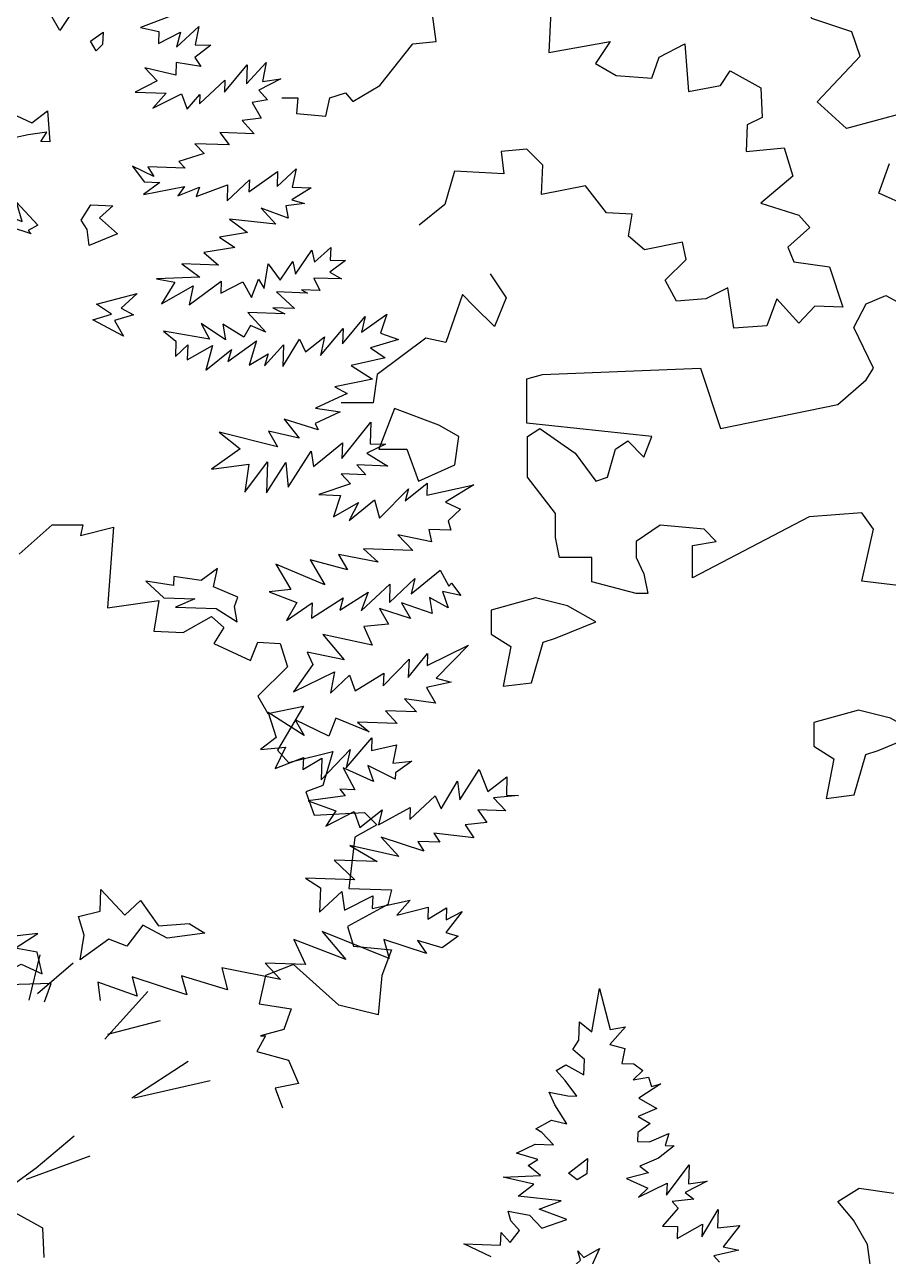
# Model space of a CAD drawing. Header units: inches. Extents: x 11.9 to 85.3, y 21.1 to 37.4.
# Drawn here: x 68.6469 to 68.9808, y 22.7204 to 23.1963 of the extents above; entities that cross this region are included whole.
import ezdxf

# ---------------------------------------------------------------- set-up
doc = ezdxf.new("R2010")
doc.units = ezdxf.units.IN
doc.header["$MEASUREMENT"] = 0
doc.layers.add('CAY', color=94, linetype='Continuous')
doc.layers.add('CAY-3', color=61, linetype='Continuous')

# ---------------------------------------------------------------- blocks, each defined once
blk = doc.blocks.new('A$C76451831')
at = {"layer": 'CAY'}
for p, q in [((5943, 1269.4), (5949.7, 1306.8)), ((5949.7, 1306.8), (5958.9, 1271.5)), ((5931.9, 1262.1), (5932.4, 1277.9)), ((5932.4, 1277.9), (5943, 1269.4)), ((5972.1, 1273.8), (5958.5, 1258.4)), ((5958.9, 1271.5), (5972.1, 1273.8)), ((5926.6, 1254.1), (5931.9, 1262.1)), ((5936.7, 1245.6), (5926.6, 1254.1)), ((5958.5, 1258.4), (5971.5, 1255.2)), ((5971.5, 1255.2), (5968.8, 1242.2)), ((5912.4, 1236), (5920.7, 1241.1)), ((5920.7, 1241.1), (5936.3, 1232.4)), ((5936.3, 1232.4), (5936.7, 1245.6)), ((5968.8, 1242.2), (5979.2, 1241.8)), ((5979.2, 1241.8), (5987.1, 1236.1)), ((5920.2, 1227.6), (5912.4, 1236)), ((5987.1, 1236.1), (5978.7, 1228.2)), ((5978.7, 1228.2), (5991.9, 1230.5)), ((5991.9, 1230.5), (5994.4, 1222.3)), ((5930.2, 1214.1), (5920.2, 1227.6)), ((6002.6, 1224.7), (5983.6, 1212.2)), ((5994.4, 1222.3), (6002.6, 1224.7)), ((5906.3, 1217.6), (5922.5, 1214.3)), ((5911.3, 1206.6), (5906.3, 1217.6)), ((5922.5, 1214.3), (5930.2, 1214.1)), ((5983.6, 1212.2), (5999.1, 1203.5)), ((5921.6, 1190.3), (5911.3, 1206.6)), ((5999.1, 1203.5), (5983, 1196.4)), ((5894.8, 1185.8), (5908.2, 1193.5)), ((5908.2, 1193.5), (5921.6, 1190.3)), ((5993.3, 1190.6), (5982.6, 1182.8)), ((5983, 1196.4), (5993.3, 1190.6)), ((5900.1, 1182.9), (5894.8, 1185.8)), ((5910.1, 1172.2), (5900.1, 1182.9)), ((5982.6, 1182.8), (5982.3, 1175.1)), ((5992.7, 1174.7), (6009.3, 1181.8)), ((6009.3, 1181.8), (6006.2, 1171.5)), ((5878.2, 1165.1), (5894.3, 1172.7)), ((5894.3, 1172.7), (5910.1, 1172.2)), ((5982.3, 1175.1), (5992.7, 1174.7)), ((6013.9, 1171.3), (6000.4, 1160.8)), ((6006.2, 1171.5), (6013.9, 1171.3)), ((5896.6, 1159.5), (5878.2, 1165.1)), ((5888.2, 1154.3), (5896.6, 1159.5)), ((6000.4, 1160.8), (5984.3, 1153.7)), ((5866.6, 1144.2), (5898.8, 1145.8)), ((5898.8, 1145.8), (5888.2, 1154.3)), ((5991.8, 1148), (5973, 1143.2)), ((5984.3, 1153.7), (5991.8, 1148)), ((6007.4, 1128.9), (6026.9, 1154.9)), ((6026.9, 1154.9), (6026.3, 1138.6)), ((5893.1, 1138.3), (5866.6, 1144.2)), ((5879.6, 1127.9), (5893.1, 1138.3)), ((5973, 1143.2), (5991.3, 1134.9)), ((5983.3, 1127), (6007.8, 1139.3)), ((5991.3, 1134.9), (5983.3, 1127)), ((6007.8, 1139.3), (6007.4, 1128.9)), ((6042.3, 1140.8), (6023.3, 1131)), ((6026.3, 1138.6), (6042.3, 1140.8)), ((5916.6, 1123.9), (5879.6, 1127.9)), ((5897.8, 1116.8), (5916.6, 1123.9)), ((6030.9, 1125.3), (6012.2, 1123.3)), ((6023.3, 1131), (6030.9, 1125.3)), ((5443.6, 1115.3), (5470, 1100.6)), ((5871, 1115), (5889.4, 1111.7)), ((5873.4, 1106.8), (5871, 1115)), ((5921.5, 1107.8), (5897.8, 1116.8)), ((6017.4, 1117.6), (6003.8, 1102.2)), ((6012.2, 1123.3), (6017.4, 1117.6)), ((6037.9, 1092.9), (6051.8, 1116.4)), ((6051.8, 1116.4), (6051.3, 1100.6)), ((5880.8, 1098.4), (5873.4, 1106.8)), ((5889.4, 1111.7), (5899.9, 1100.4)), ((5899.9, 1100.4), (5921.5, 1107.8)), ((6016.5, 1091.4), (6038.3, 1103.8)), ((6038.3, 1103.8), (6037.9, 1092.9)), ((6051.3, 1100.6), (6070.4, 1102.6)), ((6070.4, 1102.6), (6056.2, 1084.5)), ((5470, 1100.6), (5471.1, 1075.2)), ((5864.5, 1085.8), (5864.9, 1096.7)), ((5864.9, 1096.7), (5872.8, 1088.2)), ((5872.8, 1088.2), (5880.8, 1098.4)), ((6003.8, 1102.2), (6016.9, 1101.8)), ((6016.9, 1101.8), (6016.5, 1091.4)), ((5856.5, 1075.7), (5832.8, 1086.9)), ((5832.8, 1086.9), (5864.5, 1085.8)), ((6069.6, 1081.4), (6048.2, 1076.7)), ((6056.2, 1084.5), (6069.6, 1081.4)), ((6048.2, 1076.7), (6053, 1071.1)), ((5506.3, 848.5), (5479.7, 838.5)), ((5479.7, 838.5), (5495.4, 835.2)), ((5510.8, 821.5), (5530, 839.5)), ((5530, 839.5), (5526.8, 823.7)), ((5495.4, 835.2), (5495.1, 824.8)), ((5495.1, 824.8), (5514, 834.6)), ((5514, 834.6), (5510.8, 821.5)), ((5540.3, 823.2), (5526.4, 812.8)), ((5526.8, 823.7), (5540.3, 823.2)), ((5510.4, 808.4), (5510, 797.5)), ((5531.5, 805), (5510.4, 808.4)), ((5526.4, 812.8), (5531.5, 805)), ((5552.1, 782.9), (5571.5, 806.3)), ((5570.9, 790), (5587.9, 808.4)), ((5571.5, 806.3), (5570.9, 790)), ((5587.9, 808.4), (5584.6, 792.2)), ((5510, 797.5), (5483.5, 803.9)), ((5483.5, 803.9), (5494, 792.7)), ((5494, 792.7), (5475, 782.9)), ((5530.4, 772.8), (5552.4, 793.3)), ((5552.4, 793.3), (5552.1, 782.9)), ((5600.5, 794.4), (5581.6, 784.6)), ((5581.6, 784.6), (5589, 776.2)), ((5584.6, 792.2), (5600.5, 794.4)), ((5475, 782.9), (5501.7, 782)), ((5501.7, 782), (5490.4, 769.2)), ((5490.4, 769.2), (5514.9, 781.5)), ((5514.9, 781.5), (5519.8, 768.2)), ((5519.8, 768.2), (5530.7, 781)), ((5530.7, 781), (5530.4, 772.8)), ((5589, 776.2), (5575.8, 773.9)), ((5575.8, 773.9), (5583.5, 760.5)), ((5583.5, 760.5), (5567.1, 758.4)), ((5567.1, 758.4), (5577.6, 747.1)), ((5577.6, 747.1), (5548.1, 748.2)), ((5548.1, 748.2), (5555.9, 737.5)), ((5526.5, 738.5), (5534.4, 730.1)), ((5555.9, 737.5), (5526.5, 738.5)), ((5534.4, 730.1), (5512.8, 723.1)), ((5512.8, 723.1), (5518.1, 717.5)), ((5472.8, 719.1), (5482.8, 705.6)), ((5491.1, 710.3), (5472.8, 719.1)), ((5518.1, 717.5), (5485.9, 718.6)), ((5485.9, 718.6), (5491.1, 710.3)), ((5573.1, 697), (5597.7, 714.7)), ((5597.3, 701.6), (5613.7, 716.9)), ((5597.7, 714.7), (5597.3, 701.6)), ((5613.7, 716.9), (5610.4, 701.1)), ((5496.3, 705.1), (5482.4, 694.7)), ((5482.4, 694.7), (5517.5, 701.6)), ((5482.8, 705.6), (5496.3, 705.1)), ((5517.5, 701.6), (5511.8, 693.7)), ((5511.8, 693.7), (5530.6, 701.2)), ((5527.6, 693.1), (5554.7, 703.1)), ((5530.6, 701.2), (5527.6, 693.1)), ((5554.2, 689.5), (5573.5, 707.4)), ((5554.7, 703.1), (5554.2, 689.5)), ((5573.5, 707.4), (5573.1, 697)), ((5626.7, 700.5), (5610, 690.2)), ((5610.4, 701.1), (5626.7, 700.5)), ((5610, 690.2), (5620.8, 687.1)), ((5606.7, 674.5), (5583.5, 683)), ((5583.5, 683), (5596.1, 669.4)), ((5620.8, 687.1), (5604.8, 685)), ((5604.8, 685), (5606.7, 674.5)), ((5596.1, 669.4), (5556.4, 673.5)), ((5556.4, 673.5), (5571.9, 662.1)), ((5571.9, 662.1), (5547.7, 658)), ((5547.7, 658), (5561, 649.3)), ((5561, 649.3), (5534.1, 644.8)), ((5613.2, 626.2), (5627.1, 647)), ((5627.1, 647), (5629.4, 636.5)), ((5629.4, 636.5), (5643.5, 649.2)), ((5643.5, 649.2), (5643.1, 638.3)), ((5534.1, 644.8), (5546.9, 634)), ((5599.9, 621.2), (5610.9, 637.2)), ((5610.9, 637.2), (5613.2, 626.2)), ((5656.2, 637.9), (5642.7, 627.9)), ((5643.1, 638.3), (5656.2, 637.9)), ((5515.2, 635.1), (5530.7, 623.7)), ((5546.9, 634), (5515.2, 635.1)), ((5586.1, 614), (5589.5, 635.2)), ((5589.5, 635.2), (5599.9, 621.2)), ((5642.7, 627.9), (5652.9, 622.1)), ((5530.7, 623.7), (5493.4, 622.2)), ((5493.4, 622.2), (5509.2, 619.4)), ((5509.2, 619.4), (5497.7, 600.8)), ((5497.7, 600.8), (5525, 616.1)), ((5521.7, 599.9), (5549.1, 620.3)), ((5525, 616.1), (5521.7, 599.9)), ((5549.1, 620.3), (5548.8, 609.9)), ((5548.8, 609.9), (5567.7, 619.6)), ((5567.7, 619.6), (5575.4, 606.2)), ((5575.4, 606.2), (5581.3, 621.9)), ((5581.3, 621.9), (5586.1, 614)), ((5629, 622.9), (5634, 612.3)), ((5652.9, 622.1), (5629, 622.9)), ((5596.8, 610.9), (5612.2, 596.8)), ((5623.5, 610), (5596.8, 610.9)), ((5618.2, 612.9), (5623.5, 610)), ((5634, 612.3), (5618.2, 612.9)), ((5612.2, 596.8), (5593.6, 597.4)), ((5593.6, 597.4), (5603.9, 592.1)), ((5552.8, 569.8), (5532, 583.7)), ((5532, 583.7), (5539.2, 570.3)), ((5603.9, 592.1), (5572.2, 593.2)), ((5572.2, 593.2), (5587.5, 576.3)), ((5653.7, 566.3), (5673.1, 589.7)), ((5669.9, 576.2), (5691.8, 591.7)), ((5673.1, 589.7), (5669.9, 576.2)), ((5691.8, 591.7), (5686.2, 575.6)), ((5499.6, 577.1), (5510.2, 568.6)), ((5539.2, 570.3), (5499.6, 577.1)), ((5568.7, 572), (5550.5, 583.1)), ((5550.5, 583.1), (5552.8, 569.8)), ((5574.5, 582.2), (5568.7, 572)), ((5587.5, 576.3), (5574.5, 582.2)), ((5634.8, 556.1), (5654.2, 579.4)), ((5654.2, 579.4), (5653.7, 566.3)), ((5686.2, 575.6), (5701.9, 570.1)), ((5510.2, 568.6), (5509.7, 555.5)), ((5509.7, 555.5), (5520.5, 565.5)), ((5520.5, 565.5), (5520, 552.4)), ((5520, 552.4), (5541.7, 564.8)), ((5541.7, 564.8), (5536, 543.7)), ((5554.9, 551.2), (5579.5, 568.9)), ((5579.5, 568.9), (5573.3, 547.8)), ((5586.4, 547.4), (5602.9, 565.4)), ((5602.3, 546.8), (5616.7, 570.3)), ((5602.9, 565.4), (5602.3, 546.8)), ((5616.7, 570.3), (5621.8, 559.3)), ((5621.8, 559.3), (5638.1, 572.3)), ((5638.1, 572.3), (5634.8, 556.1)), ((5701.9, 570.1), (5677.6, 562.8)), ((5677.6, 562.8), (5690.5, 554.2)), ((5536, 543.7), (5557.9, 561.5)), ((5557.9, 561.5), (5554.9, 551.2)), ((5573.3, 547.8), (5589.5, 557.7)), ((5589.5, 557.7), (5586.4, 547.4)), ((5690.5, 554.2), (5661.2, 547.5)), ((5661.2, 547.5), (5679.4, 536)), ((5679.4, 536), (5647, 529.4)), ((5683.6, 539.8), (5680.1, 515.6)), ((5657.7, 523.6), (5630.5, 510.9)), ((5647, 529.4), (5657.7, 523.6)), ((5630.5, 510.9), (5651.7, 507.9)), ((5680.1, 515.6), (5652.4, 515.6)), ((5632.6, 492.3), (5603.4, 501.4)), ((5603.4, 501.4), (5616.4, 485.1)), ((5651.7, 507.9), (5630, 497.8)), ((5653, 467.5), (5678.1, 498.8)), ((5678.1, 498.8), (5677.5, 480.3)), ((5597.6, 477.6), (5547.3, 490.2)), ((5547.3, 490.2), (5565.4, 476)), ((5589.9, 491), (5597.6, 477.6)), ((5616.4, 485.1), (5589.9, 491)), ((5630, 497.8), (5632.6, 492.3)), ((5628.7, 460.7), (5653.5, 481.1)), ((5653.5, 481.1), (5653, 467.5)), ((5690.6, 479.8), (5674.5, 472.2)), ((5677.5, 480.3), (5690.6, 479.8)), ((5565.4, 476), (5540.7, 458.3)), ((5606.8, 442.8), (5626.5, 473.9)), ((5626.5, 473.9), (5628.7, 460.7)), ((5674.5, 472.2), (5692.6, 461.1)), ((5540.7, 458.3), (5573.1, 462.6)), ((5569.5, 438.7), (5589, 464.8)), ((5573.1, 462.6), (5569.5, 438.7)), ((5589, 464.8), (5588.1, 438)), ((5588.1, 438), (5604.8, 464.2)), ((5604.8, 464.2), (5606.8, 442.8)), ((5665.9, 462.1), (5673.8, 453.6)), ((5692.6, 461.1), (5665.9, 462.1)), ((5660.4, 445.9), (5633.3, 436.5)), ((5652.5, 454.4), (5660.4, 445.9)), ((5673.8, 453.6), (5652.5, 454.4)), ((5707.5, 431.2), (5726.6, 446.4)), ((5726.6, 446.4), (5726.2, 435.9)), ((5633.3, 436.5), (5651.9, 435.8)), ((5651.9, 435.8), (5645.8, 417.4)), ((5685.6, 416.1), (5710.5, 441.5)), ((5710.5, 441.5), (5707.5, 431.2)), ((5726.2, 435.9), (5766.8, 445)), ((5766.8, 445), (5742.3, 429.9)), ((5645.8, 417.4), (5667.5, 429.8)), ((5659.3, 414.3), (5681.2, 432.1)), ((5667.5, 429.8), (5659.3, 414.3)), ((5681.2, 432.1), (5685.6, 416.1)), ((5742.3, 429.9), (5755.2, 424.1)), ((5755.2, 424.1), (5744.5, 414)), ((5744.5, 414), (5746.9, 405.8)), ((5746.9, 405.8), (5727.9, 406.4)), ((5727.9, 406.4), (5730.2, 395.9)), ((5701.4, 401.9), (5714.1, 388.3)), ((5730.2, 395.9), (5701.4, 401.9)), ((5650.1, 385.1), (5657.8, 371.7)), ((5684.3, 378.5), (5650.1, 385.1)), ((5714.1, 388.3), (5671.6, 389.8)), ((5671.6, 389.8), (5684.3, 378.5)), ((5596.3, 376.6), (5609.2, 354.8)), ((5638.3, 358.8), (5596.3, 376.6)), ((5625.9, 380.5), (5638.3, 358.8)), ((5657.8, 371.7), (5625.9, 380.5)), ((5712.8, 351.2), (5737.6, 371.6)), ((5737.6, 371.6), (5745.2, 357.8)), ((5694, 343.7), (5716, 364.2)), ((5716, 364.2), (5712.8, 351.2)), ((5609.2, 354.8), (5590.5, 352.7)), ((5590.5, 352.7), (5614.2, 343.7)), ((5651.2, 337), (5675.7, 352.5)), ((5669.7, 336.4), (5694.5, 359.5)), ((5675.7, 352.5), (5669.7, 336.4)), ((5694.5, 359.5), (5694, 343.7)), ((5755.4, 349.7), (5739.6, 353)), ((5739.6, 353), (5744.6, 339.2)), ((5745.2, 357.8), (5747.6, 360.4)), ((5747.6, 360.4), (5755.4, 349.7)), ((5614.2, 343.7), (5605.5, 328.2)), ((5605.5, 328.2), (5627.4, 343.3)), ((5626.9, 330.2), (5654.2, 347.8)), ((5627.4, 343.3), (5626.9, 330.2)), ((5654.2, 347.8), (5651.2, 337)), ((5730.8, 334.2), (5704.4, 343.3)), ((5704.4, 343.3), (5712.1, 329.9)), ((5744.6, 339.2), (5728.6, 347.9)), ((5728.6, 347.9), (5730.8, 334.2)), ((5712.1, 329.9), (5685.6, 338.5)), ((5685.6, 338.5), (5693.3, 325.1)), ((5693.3, 325.1), (5672, 323.1)), ((5672, 323.1), (5679.1, 307)), ((5636.8, 316.2), (5655.1, 294.3)), ((5679.1, 307), (5636.8, 316.2)), ((5623.2, 300.8), (5628.2, 290.2)), ((5655.1, 294.3), (5623.2, 300.8)), ((5710.3, 279.2), (5726.9, 299.9)), ((5726.5, 289.5), (5762, 306.9)), ((5726.9, 299.9), (5726.5, 289.5)), ((5762, 306.9), (5734.3, 278.4)), ((5628.2, 290.2), (5611.5, 266.8)), ((5688.7, 271.8), (5710.9, 295)), ((5710.9, 295), (5710.3, 279.2)), ((5611.5, 266.8), (5646.6, 284.1)), ((5646.6, 284.1), (5643.2, 265.7)), ((5643.2, 265.7), (5659.6, 281)), ((5659.6, 281), (5664.6, 267.6)), ((5664.6, 267.6), (5689.1, 282.7)), ((5689.1, 282.7), (5688.7, 271.8)), ((5734.3, 278.4), (5747.3, 275.2)), ((5747.3, 275.2), (5725.9, 270.5)), ((5725.9, 270.5), (5733.6, 257.1)), ((5733.6, 257.1), (5706.9, 260.7)), ((5706.9, 260.7), (5717.4, 249.5)), ((5620.7, 229.3), (5589.6, 249)), ((5589.6, 249), (5596.6, 227.4)), ((5647.9, 244.2), (5641.9, 228.5)), ((5676.5, 232.3), (5647.9, 244.2)), ((5717.4, 249.5), (5690.7, 250.4)), ((5690.7, 250.4), (5700.8, 239.6)), ((5641.9, 228.5), (5613, 242.7)), ((5613, 242.7), (5620.7, 229.3)), ((5700.8, 239.6), (5666.4, 240.8)), ((5666.4, 240.8), (5676.5, 232.3)), ((5596.6, 227.4), (5583.1, 217)), ((5656.8, 201.3), (5679, 227.2)), ((5679, 227.2), (5678.7, 216.4)), ((5583.1, 217), (5604.4, 219)), ((5604.4, 219), (5595.6, 200.7)), ((5635.2, 191.1), (5660.1, 217)), ((5660.1, 217), (5656.8, 201.3)), ((5678.7, 216.4), (5700.1, 221.1)), ((5700.1, 221.1), (5696.9, 205.3)), ((5595.6, 200.7), (5620, 210.3)), ((5620, 210.3), (5619.6, 199.9)), ((5619.6, 199.9), (5635.8, 209.7)), ((5635.8, 209.7), (5635.2, 191.1)), ((5699.1, 191.6), (5675.5, 203.3)), ((5675.5, 203.3), (5680.4, 189.6)), ((5696.9, 205.3), (5713.2, 207)), ((5713.2, 207), (5699.3, 197.1)), ((5654.1, 201.4), (5664.3, 182.4)), ((5680.4, 189.6), (5654.1, 201.4)), ((5699.3, 197.1), (5699.1, 191.6)), ((5754.7, 173.8), (5771.4, 200)), ((5771.4, 200), (5778.9, 181.1)), ((5778.9, 181.1), (5795.2, 193.7)), ((5795.2, 193.7), (5794.7, 177.9)), ((5651.2, 182.9), (5656, 177.3)), ((5664.3, 182.4), (5651.2, 182.9)), ((5738.5, 166.2), (5752.5, 189.8)), ((5752.5, 189.8), (5754.7, 173.8)), ((5656, 177.3), (5624.1, 172.9)), ((5624.1, 172.9), (5647.8, 164.4)), ((5711.5, 156.8), (5733.5, 177.3)), ((5733.5, 177.3), (5738.5, 166.2)), ((5805.1, 177.5), (5783.7, 175.5)), ((5783.7, 175.5), (5794.2, 164.3)), ((5794.7, 177.9), (5805.1, 177.5)), ((5647.8, 164.4), (5639.2, 151.1)), ((5639.2, 151.1), (5663.7, 163.9)), ((5663.7, 163.9), (5668.6, 150.1)), ((5668.6, 150.1), (5687.7, 165.3)), ((5684.6, 152.2), (5711.8, 167.2)), ((5687.7, 165.3), (5684.6, 152.2)), ((5711.8, 167.2), (5711.5, 156.8)), ((5794.2, 164.3), (5770.2, 165.1)), ((5770.2, 165.1), (5778, 154.4)), ((5778, 154.4), (5759.3, 152.4)), ((5759.3, 152.4), (5766.7, 141.2)), ((5723.7, 129.6), (5686.9, 141.7)), ((5686.9, 141.7), (5702.2, 124.9)), ((5737.5, 137.3), (5718.5, 137.9)), ((5718.5, 137.9), (5723.7, 129.6)), ((5766.7, 141.2), (5732.4, 145.1)), ((5732.4, 145.1), (5737.5, 137.3)), ((5702.2, 124.9), (5659.9, 134.5)), ((5659.9, 134.5), (5683.5, 120.6)), ((5646.4, 121.9), (5664.3, 104.9)), ((5683.5, 120.6), (5646.4, 121.9)), ((5621.8, 106.4), (5634.7, 98.2)), ((5664.3, 104.9), (5621.8, 106.4)), ((5634.7, 98.2), (5633.9, 77)), ((5633.9, 77), (5653.1, 94.9)), ((5653.1, 94.9), (5655.3, 78.9)), ((5655.3, 78.9), (5679.7, 91.2)), ((5679.7, 91.2), (5679.3, 80.4)), ((5679.3, 80.4), (5711.8, 87.4)), ((5711.8, 87.4), (5700.4, 74.6)), ((5700.4, 74.6), (5727.4, 81.4)), ((5727.4, 81.4), (5727.1, 71)), ((5727.1, 71), (5743.3, 80.8)), ((5756.7, 77.6), (5742.5, 59.6)), ((5743.3, 80.8), (5742.9, 70.4)), ((5742.9, 70.4), (5756.7, 77.6)), ((5656.5, 36.3), (5611.8, 53.7)), ((5611.8, 53.7), (5621.9, 32)), ((5693.7, 37.2), (5636.1, 60.6)), ((5636.1, 60.6), (5656.5, 36.3)), ((5726, 41.5), (5689.3, 53.7)), ((5689.3, 53.7), (5693.7, 37.2)), ((5753.3, 56.5), (5739.3, 46.5)), ((5742.5, 59.6), (5753.3, 56.5)), ((5739.3, 46.5), (5718.3, 52.7)), ((5718.3, 52.7), (5726, 41.5)), ((5621.9, 32), (5587.1, 33.3)), ((5587.1, 33.3), (5600.2, 19.2)), ((5472.5, 21.4), (5476.9, 4.9)), ((5519.5, 6.1), (5472.5, 21.4)), ((5515.1, 22.2), (5519.5, 6.1)), ((5554.6, 10.4), (5515.1, 22.2)), ((5600.2, 19.2), (5549.8, 29.1)), ((5549.8, 29.1), (5554.6, 10.4)), ((5402.9, 15.7), (5314.9, 13.3)), ((5396.9, 0), (5402.9, 15.7)), ((5476.9, 4.9), (5442.9, 17)), ((5442.9, 17), (5445, 1))]:
    blk.add_line(p, q, dxfattribs=at)
for points in [[(5450, 1680.6), (5478.4, 1705.9), (5504.8, 1705.9), (5502.7, 1696.5), (5531.2, 1703.8), (5525.9, 1634.2), (5570.2, 1640.6), (5566, 1614.2), (5591.3, 1613.1), (5615.5, 1626.8), (5626.1, 1617.3), (5617.7, 1603.6), (5649.3, 1588.9), (5655.6, 1604.7), (5674.6, 1603.6), (5680.9, 1583.6), (5655.6, 1558.3), (5664.1, 1543.5), (5694.7, 1549.8), (5672.5, 1511.9), (5682, 1501.3), (5720, 1510.8), (5711.5, 1481.3), (5696.8, 1476), (5704.1, 1456), (5747.4, 1458.1), (5757.9, 1447.5), (5738.9, 1437), (5733.7, 1392.7), (5770.6, 1391.6), (5767.4, 1379), (5732.6, 1360), (5737.9, 1343.1), (5770.6, 1340), (5762.2, 1317.8), (5759, 1284.1), (5725.2, 1292.5), (5686.2, 1327.3), (5662, 1317.8), (5656.7, 1293.6), (5684.1, 1289.3), (5677.8, 1271.4), (5657.7, 1266.1), (5662, 1266.1), (5654.6, 1252.4), (5682, 1245), (5690.4, 1225), (5670.4, 1220.8), (5676.7, 1203.9)], [(5467.9, 1335.7), (5458.4, 1296.7)], [(5496.4, 1328.4), (5465.8, 1302)], [(5560.7, 1304.1), (5523.8, 1263)], [(5571.3, 1278.8), (5525.9, 1267.2)], [(5595.5, 1244), (5547, 1212.3)], [(5614.5, 1227.1), (5549.1, 1212.3)], [(5497.4, 1179.7), (5464.7, 1152.2), (5437.3, 1132.2), (5423.6, 1106.9)], [(5456.3, 1142.7), (5511.1, 1162.8)], [(5441.4, 818.5), (5436.7, 826.9), (5447.4, 834.6), (5447, 823.8), (5441.4, 818.5)]]:
    blk.add_lwpolyline(points, dxfattribs=at)
for points in [[(5922.9, 1147.7), (5939.2, 1160.3), (5938.7, 1147.1), (5930.4, 1142)], [(5925, 1065.1), (5933.4, 1073), (5931, 1080.8), (5936.2, 1075.1), (5949.6, 1082.8), (5941.3, 1064.5), (5932.7, 1051.7)], [(5402.6, 849.4), (5411, 857.2), (5408.6, 865), (5413.8, 859.4), (5427.2, 867.1), (5418.9, 848.8), (5410.3, 835.9)], [(5401.5, 740.1), (5393.8, 740.4), (5399.1, 748.4), (5383.1, 746.2), (5361.7, 741.5), (5362, 752.4), (5373.3, 762.4), (5386.2, 756.5), (5399.7, 766.9)], [(5385.6, 660.9), (5367.2, 667), (5362.2, 677.6), (5377.8, 671.6), (5372.9, 688.1), (5391.3, 668.4), (5383, 663.7)], [(5433.8, 664.7), (5428.6, 672.6), (5436.8, 685.9), (5455.8, 685.2), (5444.5, 674.7), (5459.9, 661), (5435.5, 651)], [(5441.9, 600.5), (5476.7, 609.7), (5463.1, 597), (5473.8, 591.2), (5457.3, 586.3), (5465, 572.9), (5438.7, 587), (5454.8, 591.9)], [(5560.6, 340.2), (5563.6, 348.2), (5542.6, 357.1), (5545.9, 372.9), (5532, 362.5), (5508.5, 366), (5508.2, 358.3), (5484.4, 361.9), (5499.7, 347.7), (5526.4, 346.8), (5509.9, 339.7), (5544.7, 338.5), (5562.9, 327)], [(5431.1, 57.3), (5426.2, 73.3), (5445, 78.1), (5445.6, 96.7), (5466.2, 74.6), (5479.7, 87.3), (5495.3, 65.5), (5521.6, 67.3), (5535, 59.1), (5502.6, 54.8), (5481.7, 65.9), (5467.9, 47.8), (5452.3, 53.8), (5427.7, 36.1)], [(5395.1, 24.1), (5390.7, 42.8), (5371.8, 46.2), (5391.3, 58.7), (5353.5, 54.6), (5353.9, 65.4), (5340.4, 55), (5322.2, 66.5), (5324.3, 47.9), (5292.1, 46.3), (5326.4, 31.5), (5342.5, 36.4), (5363.4, 25.2), (5376.8, 32.4)]]:
    blk.add_lwpolyline(points, close=True, dxfattribs=at)
at = {"layer": 'CAY-3'}
for p, q in [((5780.9, 626.5), (5794.5, 605.9)), ((5756.9, 608.7), (5742.6, 567.5)), ((5766.8, 598.8), (5756.9, 608.7)), ((5794.5, 605.9), (5784.5, 581.1)), ((6104.4, 600.8), (6121.5, 607.9)), ((6121.5, 607.9), (6152.8, 590.8)), ((5784.5, 581.1), (5766.8, 598.8)), ((6093.8, 580.2), (6104.4, 600.8)), ((6110.9, 545.4), (6093.8, 580.2)), ((5725.5, 571.1), (5683.6, 539.8)), ((5742.6, 567.5), (5725.5, 571.1)), ((5825.7, 539.8), (5961.9, 545.3)), ((5961.9, 545.3), (5979, 493.4)), ((6104.4, 535.3), (6110.9, 545.4)), ((5812.2, 536.3), (5825.7, 539.8)), ((5812.2, 497.9), (5812.2, 536.3)), ((6080.2, 514.1), (6104.4, 535.3)), ((5979, 493.4), (6080.2, 514.1)), ((5920.1, 486.4), (5812.2, 497.9)), ((5812.8, 486.4), (5823.4, 493.4)), ((5823.4, 493.4), (5854, 472.2)), ((5812.8, 451.6), (5812.8, 486.4)), ((5888.8, 475.7), (5899.4, 482.8)), ((5899.4, 482.8), (5913, 468.7)), ((5913, 468.7), (5920.1, 486.4)), ((5854, 472.2), (5871.7, 448)), ((5881.7, 451.6), (5888.8, 475.7)), ((5836.9, 420.3), (5812.8, 451.6)), ((5871.7, 448), (5881.7, 451.6)), ((5836.9, 399.6), (5836.9, 420.3)), ((6055.5, 417.4), (5954.9, 364.8)), ((6100.9, 420.9), (6055.5, 417.4)), ((6110.9, 406.7), (6100.9, 420.9)), ((5927.1, 410.3), (5906.5, 396.1)), ((5964.9, 406.7), (5927.1, 410.3)), ((5975.5, 396.1), (5964.9, 406.7)), ((6100.9, 361.9), (6110.9, 406.7)), ((5840.5, 382.5), (5836.9, 399.6)), ((5906.5, 396.1), (5906.5, 382.5)), ((5954.9, 392.6), (5975.5, 396.1)), ((5954.9, 364.8), (5954.9, 392.6)), ((5868.2, 382.5), (5840.5, 382.5)), ((5868.2, 361.3), (5868.2, 382.5)), ((5906.5, 382.5), (5913, 368.4)), ((5906.5, 351.3), (5868.2, 361.3)), ((5913, 368.4), (5916.5, 351.3)), ((6132.1, 358.4), (6100.9, 361.9)), ((5916.5, 351.3), (5906.5, 351.3))]:
    blk.add_line(p, q, dxfattribs=at)
for points in [[(6141, 684.6), (6115.5, 696), (6124.5, 721.6)], [(6138.7, 765.3), (6087.6, 751.5), (6062.4, 774.7), (6099.4, 814), (6092.3, 834.9), (6057.7, 846.3), (6043.9, 874.2), (6069.1, 885.6), (6099.4, 894.6), (6104.1, 924.9), (6087.6, 943.4), (6101.7, 970.9), (6134, 966.6)], [(6184.7, 1054.3), (6180.3, 1086.5), (6168.5, 1107.4), (6154.8, 1123.5), (6173.3, 1134.9), (6203.1, 1130.6)], [(5601.5, 778.1), (5615.2, 778.1), (5614.1, 764.4), (5639.4, 762.3), (5642.6, 778.1), (5656.3, 782.3), (5662.6, 774.9), (5685.8, 788.7), (5714.3, 824.5), (5734.4, 826.6), (5731.2, 849.8)], [(5833.5, 864.6), (5831.4, 817.1), (5884.1, 826.6), (5871.5, 807.6), (5889.4, 797.1), (5920, 795), (5926.3, 812.9), (5948.5, 824.5), (5951.6, 783.4), (5979, 788.7), (5987.5, 801.3), (6013.8, 786.5), (6014.9, 761.2), (6002.2, 754.9), (6001.2, 731.7), (6033.9, 734.9), (6041.3, 710.6), (6013.8, 687.4), (6046.5, 676.9), (6056, 666.3), (6037, 649.4), (6042.3, 636.8), (6072.9, 632.6), (6084.5, 597.8), (6060.2, 598.8), (6046.5, 584), (6027.6, 605.1), (6019.1, 581.9), (5990.6, 579.8), (5985.4, 614.6), (5966.4, 605.1), (5941.1, 603), (5931.6, 621), (5949.5, 638.9), (5946.3, 653.7), (5913.6, 647.3), (5899.9, 658.9), (5903.1, 677.9), (5881, 679), (5863, 702.2), (5825.1, 694.8), (5826.1, 720.1), (5812.4, 733.8), (5790.2, 731.7), (5792.4, 712.7), (5750.2, 714.8), (5741.7, 686.3), (5719.6, 668.4)]]:
    blk.add_lwpolyline(points, dxfattribs=at)
for points in [[(5736.7, 496.4), (5698.4, 510.5), (5684.8, 475.7), (5709, 475.7), (5719, 448), (5750.3, 462.2), (5753.8, 486.4)], [(5847.5, 340.7), (5819.8, 347.7), (5781.5, 337.1), (5781.5, 316.5), (5798.6, 305.9), (5792.1, 271.6), (5816.3, 274.6), (5826.3, 309.4), (5836.9, 312.9), (5871.7, 327.1)], [(6125.5, 244), (6097.8, 251.1), (6059.5, 240.5), (6059.5, 219.9), (6076.6, 209.2), (6070.1, 175), (6094.3, 178), (6104.3, 212.8), (6114.9, 216.3), (6149.7, 230.5)]]:
    blk.add_lwpolyline(points, close=True, dxfattribs=at)

msp = doc.modelspace()

# ---------------------------------------------------------------- block references
at = {"layer": 'CAY', "xscale": 0.0004489089019145984, "yscale": 0.0004489089019145984, "zscale": 0.0004489089019145984}
for p in [(66.23183, 22.81876), (66.19827, 22.2373)]:
    msp.add_blockref('A$C76451831', p, dxfattribs=at)

doc.saveas('drawing.dxf')
